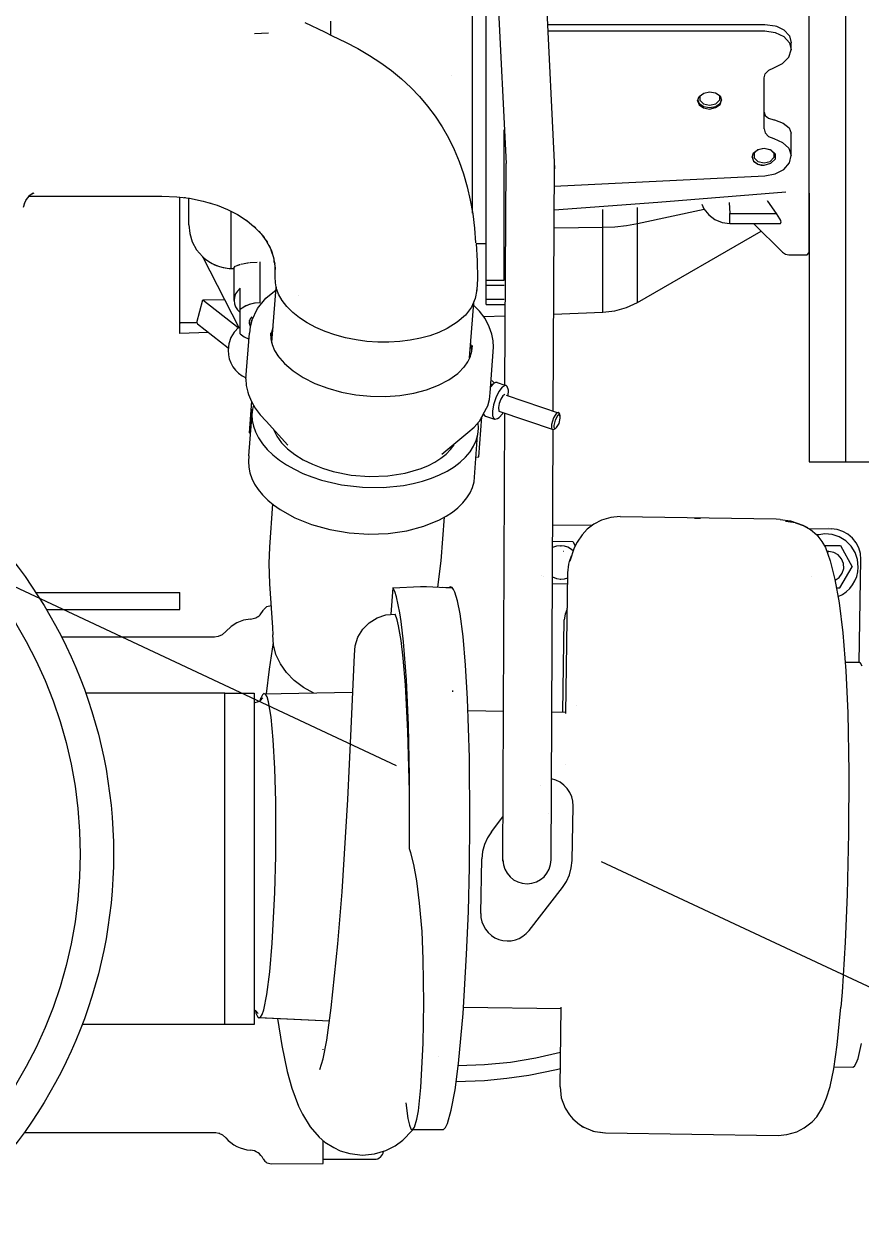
# Model space of a CAD drawing. Extents: x 33214 to 95067, y 8279 to 51908.
# Drawn here: x 43630 to 43907.3, y 21546.6 to 21942.1 of the extents above; entities that cross this region are included whole.
import ezdxf

# ---------------------------------------------------------------- set-up
doc = ezdxf.new("R2010")
doc.units = 0
doc.header["$LTSCALE"] = 300
doc.header["$MEASUREMENT"] = 0
doc.linetypes.add('DASHED', pattern=[0.75, 0.5, -0.25])
doc.linetypes.add('SNT-025', pattern=[0.74, 0.4, -0.17, 0, -0.17])
doc.layers.get('0').update_dxf_attribs({"linetype": 'CONTINUOUS'})
doc.layers.add('GENERATORSETT', color=1, linetype='CONTINUOUS')
doc.layers.add('Tanks', color=9, linetype='CONTINUOUS')

# ---------------------------------------------------------------- blocks, each defined once
blk = doc.blocks.new('below 1-deck')
at = {"linetype": 'DASHED'}
blk.add_line((10000, 0), (14000, -1875), dxfattribs=at)
blk = doc.blocks.new('GENERATOR-CENTER')
at = {"layer": 'GENERATORSETT'}
for p, q in [((-1337.61, -275.71), (-1337.61, 275.7)), ((-1337.61, -256), (-1337.61, 0.39)), ((-1325.61, -0.4), (-1325.61, -345.07)), ((-1444.61, -249.43), (-1444.61, -157.22)), ((-1449.11, -220.43), (-1449.11, -168.11)), ((-1441.48, -177.43), (-1438.05, -246.23)), ((-1425.48, -177.03), (-1421.95, -247.97)), ((-1504.67, -199.48), (-1498.2, -202.52)), ((-1496.11, -203.62), (-1496.11, -199.05)), ((-1496.11, -201.96), (-1496.11, -201.31)), ((-1424.33, -200.14), (-1352.29, -200.11)), ((-1352.29, -200.11), (-1348.88, -200.58)), ((-1348.88, -200.58), (-1348.48, -200.72)), ((-1348.48, -200.72), (-1346.04, -201.91)), ((-1521.29, -203.16), (-1516.69, -202.86)), ((-1521.29, -203.16), (-1516.69, -202.86)), ((-1498.2, -202.52), (-1495.61, -203.89)), ((-1495.58, -203.94), (-1491.25, -205.95)), ((-1424.22, -202.23), (-1352.29, -202.23)), ((-1352.29, -202.23), (-1348.9, -202.73)), ((-1348.9, -202.73), (-1346.05, -204.1)), ((-1346.05, -204.1), (-1344.2, -206.15)), ((-1346.04, -201.91), (-1344.19, -203.89)), ((-1344.19, -203.89), (-1343.61, -206.18)), ((-1491.25, -205.95), (-1487.13, -208.11)), ((-1487.13, -208.11), (-1483.21, -210.4)), ((-1344.43, -211), (-1343.63, -208.57)), ((-1344.2, -206.15), (-1343.63, -208.57)), ((-1343.63, -208.57), (-1343.61, -206.18)), ((-1483.21, -210.4), (-1479.5, -212.84)), ((-1479.5, -212.84), (-1475.99, -215.42)), ((-1349.39, -214.47), (-1346.45, -213.09)), ((-1346.45, -213.09), (-1344.43, -211)), ((-1475.99, -215.42), (-1472.7, -218.15)), ((-1455.99, -217.13), (-1455.99, -217.13)), ((-1455.99, -217.15), (-1455.99, -217.15)), ((-1352.61, -217.85), (-1352.19, -216.46)), ((-1352.19, -216.46), (-1351.06, -215.28)), ((-1351.06, -215.28), (-1349.39, -214.47)), ((-1472.7, -218.15), (-1469.6, -221.02)), ((-1469.6, -221.02), (-1466.72, -224.03)), ((-1449.11, -262.65), (-1449.11, -220.43)), ((-1352.61, -234.71), (-1352.61, -217.85)), ((-1466.72, -224.03), (-1464.04, -227.19)), ((-1374.58, -225.41), (-1374.05, -223.99)), ((-1374.58, -225.41), (-1374.05, -226.8)), ((-1374.49, -225.17), (-1374.29, -225.71)), ((-1374.05, -223.99), (-1372.59, -222.92)), ((-1373.85, -223.85), (-1373.84, -225.18)), ((-1373.84, -225.18), (-1372.61, -226.38)), ((-1372.59, -222.92), (-1370.61, -222.48)), ((-1370.61, -222.48), (-1368.62, -222.82)), ((-1368.62, -222.82), (-1367.16, -223.82)), ((-1368.61, -226.38), (-1367.36, -225.16)), ((-1367.47, -223.61), (-1367.37, -223.7)), ((-1367.37, -223.7), (-1367.36, -225.16)), ((-1367.17, -226.63), (-1366.64, -225.21)), ((-1367.16, -223.82), (-1366.64, -225.21)), ((-1366.93, -225.71), (-1366.69, -225.07)), ((-1464.04, -227.19), (-1461.56, -230.49)), ((-1374.29, -225.71), (-1374.07, -226.28)), ((-1374.07, -226.28), (-1372.9, -227.11)), ((-1374.05, -226.8), (-1372.6, -227.8)), ((-1372.9, -227.11), (-1372.61, -227.31)), ((-1372.61, -226.38), (-1370.61, -226.84)), ((-1372.61, -227.31), (-1370.61, -227.69)), ((-1372.6, -227.8), (-1370.61, -228.14)), ((-1370.61, -226.84), (-1368.61, -226.38)), ((-1370.61, -227.69), (-1368.61, -227.31)), ((-1370.61, -228.14), (-1368.62, -227.69)), ((-1368.62, -227.69), (-1367.17, -226.63)), ((-1368.61, -227.31), (-1368.32, -227.11)), ((-1368.32, -227.11), (-1367.14, -226.28)), ((-1367.14, -226.28), (-1366.93, -225.71)), ((-1352.61, -229.16), (-1352.21, -230.27)), ((-1461.56, -230.49), (-1459.24, -234.02)), ((-1352.21, -230.27), (-1351.08, -231.17)), ((-1351.08, -231.17), (-1349.39, -231.73)), ((-1349.39, -231.73), (-1349.16, -231.77)), ((-1349.16, -231.77), (-1346.24, -232.78)), ((-1346.24, -232.78), (-1344.3, -234.33)), ((-1459.24, -234.02), (-1457.14, -237.7)), ((-1438.61, -249.43), (-1438.61, -235.08)), ((-1352.61, -234.71), (-1352.19, -236.07)), ((-1352.19, -236.07), (-1351.07, -237.21)), ((-1351.07, -237.21), (-1349.39, -237.93)), ((-1344.3, -234.33), (-1343.61, -236.19)), ((-1343.61, -241.83), (-1343.61, -236.19)), ((-1457.14, -237.7), (-1455.26, -241.53)), ((-1354.61, -241.59), (-1352.61, -241.13)), ((-1354.59, -241.57), (-1352.61, -241.13)), ((-1354.59, -241.57), (-1353.22, -241.18)), ((-1353.22, -241.18), (-1352.61, -241.13)), ((-1352.61, -241.13), (-1350.34, -241.64)), ((-1352.61, -241.13), (-1350.34, -241.64)), ((-1352.61, -241.13), (-1350.61, -241.59)), ((-1349.39, -237.93), (-1346.45, -239.19)), ((-1346.45, -239.19), (-1344.42, -241.15)), ((-1344.42, -241.15), (-1343.63, -243.54)), ((-1455.26, -241.53), (-1453.58, -245.51)), ((-1356.58, -244.06), (-1356.05, -242.64)), ((-1356.58, -244.04), (-1356.29, -244.8)), ((-1356.58, -244.06), (-1356.05, -245.45)), ((-1356.29, -244.8), (-1356.07, -245.37)), ((-1356.05, -242.64), (-1354.59, -241.57)), ((-1355.85, -242.81), (-1354.61, -241.59)), ((-1355.85, -242.81), (-1355.84, -244.27)), ((-1355.84, -244.27), (-1354.61, -245.48)), ((-1354.62, -241.59), (-1354.61, -241.59)), ((-1354.61, -241.59), (-1354.59, -241.57)), ((-1350.61, -241.59), (-1349.37, -242.79)), ((-1350.61, -245.48), (-1349.36, -244.25)), ((-1350.34, -241.64), (-1348.96, -243.03)), ((-1350.32, -246.12), (-1348.95, -244.74)), ((-1349.37, -242.79), (-1349.36, -244.25)), ((-1348.96, -243.03), (-1348.93, -244.71)), ((-1348.95, -244.74), (-1348.93, -244.71)), ((-1344.21, -245.99), (-1343.63, -243.54)), ((-1343.63, -243.54), (-1343.61, -241.83)), ((-1453.58, -245.51), (-1452.13, -249.64)), ((-1438.39, -319.64), (-1438.04, -246.23)), ((-1422.43, -328.3), (-1422.04, -246.23)), ((-1356.07, -245.37), (-1354.9, -246.2)), ((-1356.05, -245.45), (-1354.6, -246.45)), ((-1354.9, -246.2), (-1354.61, -246.4)), ((-1354.61, -245.48), (-1352.61, -245.94)), ((-1354.61, -246.4), (-1352.61, -246.78)), ((-1354.6, -246.45), (-1353.59, -246.72)), ((-1353.59, -246.72), (-1352.61, -246.78)), ((-1352.61, -245.94), (-1350.61, -245.48)), ((-1352.61, -246.78), (-1350.32, -246.12)), ((-1348.92, -249.67), (-1346.06, -248.13)), ((-1346.06, -248.13), (-1344.21, -245.99)), ((-1452.13, -249.64), (-1450.89, -253.92)), ((-1444.61, -284.84), (-1444.61, -249.43)), ((-1438.61, -284.84), (-1438.61, -249.43)), ((-1422.08, -253.75), (-1352.29, -250.31)), ((-1352.29, -250.31), (-1348.92, -249.67)), ((-1595.02, -256.26), (-1596.05, -257.05)), ((-1596.01, -257.02), (-1552.03, -257.02)), ((-1595.8, -256.82), (-1595.7, -256.72)), ((-1595.39, -256.5), (-1595.34, -256.45)), ((-1595.02, -256.26), (-1594.35, -255.93)), ((-1594.59, -256.06), (-1595, -256.24)), ((-1552.03, -257.02), (-1547.09, -257.22)), ((-1450.89, -253.92), (-1449.87, -258.35)), ((-1387.78, -259.02), (-1345.39, -255.63)), ((-1337.61, -256), (-1337.61, -345.07)), ((-1597.55, -259.38), (-1597.92, -260.75)), ((-1597.58, -259.46), (-1597.55, -259.34)), ((-1596.91, -258.11), (-1597.55, -259.38)), ((-1597.01, -258.26), (-1596.93, -258.12)), ((-1596.05, -257.05), (-1596.91, -258.11)), ((-1596.25, -257.25), (-1596.08, -257.06)), ((-1547.09, -257.22), (-1542.83, -257.73)), ((-1546.11, -298.59), (-1546.11, -257.31)), ((-1544.67, -257.46), (-1544.24, -257.51)), ((-1544.67, -257.46), (-1544.24, -257.51)), ((-1543.11, -258.78), (-1543.11, -257.68)), ((-1543.11, -261.46), (-1543.11, -258.78)), ((-1542.83, -257.73), (-1538.31, -258.64)), ((-1538.31, -258.64), (-1533.74, -260.01)), ((-1536.23, -259.19), (-1535.68, -259.34)), ((-1533.74, -260.01), (-1530.3, -261.4)), ((-1449.87, -258.35), (-1449.07, -262.93)), ((-1422.11, -261.58), (-1387.78, -259.02)), ((-1394.55, -266.09), (-1394.55, -260.82)), ((-1373.19, -259.65), (-1372.51, -261.2)), ((-1364.11, -259.16), (-1363.94, -262.76)), ((-1351.53, -258.47), (-1351.42, -258.63)), ((-1351.42, -258.63), (-1348.57, -262.76)), ((-1543.11, -261.9), (-1543.11, -261.46)), ((-1543.11, -264.19), (-1543.11, -261.9)), ((-1543.11, -264.67), (-1543.11, -264.19)), ((-1543.11, -265.76), (-1543.11, -264.67)), ((-1530.3, -261.4), (-1527.01, -263.09)), ((-1529.11, -281), (-1529.11, -261.97)), ((-1527.01, -263.09), (-1523.75, -265.23)), ((-1524.19, -264.9), (-1523.89, -265.11)), ((-1449.07, -262.93), (-1448.48, -267.66)), ((-1405.94, -267.32), (-1405.94, -261.44)), ((-1394.55, -266.09), (-1372.44, -261.29)), ((-1372.51, -261.2), (-1370.91, -263.21)), ((-1370.91, -263.21), (-1368.86, -264.74)), ((-1368.86, -264.74), (-1366.49, -265.71)), ((-1363.94, -262.76), (-1348.57, -262.76)), ((-1363.94, -264.69), (-1363.94, -262.76)), ((-1363.94, -265.06), (-1363.94, -264.69)), ((-1348.57, -262.76), (-1347.45, -264.52)), ((-1347.45, -264.52), (-1347.2, -265.04)), ((-1543.11, -266.1), (-1543.11, -265.76)), ((-1543.11, -266.42), (-1543.11, -266.1)), ((-1543.11, -266.47), (-1543.11, -266.38)), ((-1543.11, -266.54), (-1543.11, -266.42)), ((-1543.11, -266.5), (-1542.81, -269.43)), ((-1529.11, -277.8), (-1529.11, -266.83)), ((-1523.75, -265.23), (-1521.52, -267.07)), ((-1521.59, -266.99), (-1520.93, -267.57)), ((-1521.52, -267.07), (-1519.14, -269.53)), ((-1519.95, -268.61), (-1519.45, -269.13)), ((-1448.48, -267.66), (-1448.1, -272.54)), ((-1422.14, -267.53), (-1405.94, -267.32)), ((-1405.94, -267.32), (-1401.99, -267.15)), ((-1405.94, -273.31), (-1405.94, -267.32)), ((-1401.99, -267.15), (-1398.15, -266.73)), ((-1398.15, -266.73), (-1394.55, -266.09)), ((-1394.55, -271.61), (-1394.55, -266.09)), ((-1394.55, -292.22), (-1353.55, -268.57)), ((-1366.49, -265.71), (-1363.94, -266.05)), ((-1363.94, -265.81), (-1363.94, -265.06)), ((-1363.94, -266.05), (-1363.94, -265.81)), ((-1363.94, -266.05), (-1347.18, -266.04)), ((-1356.07, -266.04), (-1346.49, -275.62)), ((-1347.2, -265.04), (-1347.02, -265.79)), ((-1347.18, -266.04), (-1347.02, -265.79)), ((-1542.81, -269.43), (-1541.93, -272.21)), ((-1541.93, -272.21), (-1540.5, -274.78)), ((-1519.14, -269.53), (-1517.47, -271.8)), ((-1518.6, -270.2), (-1518.17, -270.72)), ((-1517.49, -271.75), (-1517.09, -272.35)), ((-1517.47, -271.8), (-1515.98, -274.58)), ((-1447.98, -272.74), (-1444.61, -272.74)), ((-1447.98, -272.74), (-1447.56, -278.43)), ((-1394.55, -273.19), (-1394.55, -271.61)), ((-1546.11, -276.79), (-1546.11, -276.7)), ((-1540.5, -274.78), (-1538.55, -277.07)), ((-1516.6, -273.27), (-1516.2, -274)), ((-1515.98, -274.58), (-1515.49, -275.69)), ((-1515.89, -274.77), (-1515.03, -277.36)), ((-1515.47, -275.88), (-1515.39, -276.08)), ((-1405.94, -274.06), (-1405.94, -273.31)), ((-1405.94, -278.79), (-1405.94, -274.06)), ((-1394.55, -276.67), (-1394.55, -273.19)), ((-1394.55, -279.46), (-1394.55, -276.67)), ((-1346.49, -275.62), (-1345.51, -276.27)), ((-1345.51, -276.27), (-1344.37, -276.5)), ((-1344.37, -276.5), (-1338.36, -276.5)), ((-1338.36, -276.5), (-1337.61, -275.71)), ((-1538.55, -277.07), (-1526.41, -300.8)), ((-1538.55, -277.07), (-1526.41, -300.8)), ((-1529.11, -280.83), (-1529.11, -279.77)), ((-1528.11, -280.7), (-1528.1, -280.67)), ((-1528.11, -291.58), (-1528.11, -280.7)), ((-1528.1, -280.66), (-1527.69, -280.26)), ((-1528.1, -280.66), (-1528.09, -280.64)), ((-1528.09, -280.64), (-1527.63, -280.23)), ((-1527.41, -280.11), (-1525.95, -279.58)), ((-1527.39, -280.1), (-1526.09, -279.62)), ((-1525.69, -279.51), (-1525.48, -279.45)), ((-1525.35, -279.42), (-1523, -279.01)), ((-1525.31, -279.41), (-1523.66, -279.1)), ((-1522.74, -278.98), (-1520.51, -278.84)), ((-1519.5, -278.83), (-1519.46, -278.83)), ((-1519.46, -278.83), (-1519.42, -278.83)), ((-1519.43, -279.91), (-1519.46, -279.91)), ((-1519.43, -279.91), (-1519.46, -279.91)), ((-1519.42, -292.37), (-1519.42, -278.83)), ((-1519.42, -292.37), (-1519.42, -278.83)), ((-1515.03, -277.36), (-1514.56, -280.22)), ((-1515.02, -277.38), (-1514.91, -277.79)), ((-1514.81, -278.91), (-1514.81, -277.98)), ((-1514.71, -278.91), (-1514.6, -279.54)), ((-1514.56, -280.22), (-1514.57, -283.74)), ((-1514.53, -280.5), (-1514.46, -281.32)), ((-1447.56, -278.43), (-1447.53, -284.38)), ((-1405.94, -280.14), (-1405.94, -278.79)), ((-1405.94, -283.64), (-1405.94, -280.14)), ((-1394.55, -281.19), (-1394.55, -279.46)), ((-1529.11, -281), (-1528.11, -281.03)), ((-1529.11, -281), (-1528.11, -281.03)), ((-1514.57, -283.73), (-1514.49, -285.71)), ((-1514.5, -283.15), (-1514.49, -282.18)), ((-1447.53, -284.38), (-1447.72, -288.01)), ((-1405.94, -285.38), (-1405.94, -283.64)), ((-1394.55, -284.66), (-1394.55, -281.19)), ((-1394.55, -285.1), (-1394.55, -284.66)), ((-1526.96, -288.45), (-1527.59, -289.44)), ((-1526.96, -288.45), (-1527.59, -289.44)), ((-1526.11, -287.55), (-1526.96, -288.45)), ((-1526.11, -287.55), (-1526.96, -288.45)), ((-1526.11, -294.58), (-1526.11, -287.55)), ((-1526.11, -294.58), (-1526.11, -287.55)), ((-1517.63, -290.84), (-1514.21, -288.03)), ((-1515.55, -305.5), (-1514.16, -287.34)), ((-1514.49, -285.71), (-1514.24, -287.04)), ((-1513.35, -289.52), (-1514.15, -287.38)), ((-1447.72, -288.05), (-1448.23, -290.98)), ((-1447.73, -288.23), (-1447.72, -288.01)), ((-1444.61, -286.53), (-1444.61, -284.84)), ((-1444.61, -284.84), (-1438.61, -284.84)), ((-1444.61, -291.18), (-1444.61, -286.53)), ((-1444.61, -286.53), (-1438.61, -286.53)), ((-1405.94, -287.75), (-1405.94, -285.38)), ((-1405.94, -289.65), (-1405.94, -287.75)), ((-1394.55, -288.17), (-1394.55, -285.1)), ((-1394.55, -288.61), (-1394.55, -288.17)), ((-1394.55, -290.31), (-1394.55, -288.61)), ((-1540.45, -298.86), (-1538.5, -291.37)), ((-1540.45, -298.86), (-1538.5, -291.37)), ((-1538.5, -291.37), (-1531.29, -291.27)), ((-1538.5, -291.37), (-1531.29, -291.27)), ((-1538.5, -291.37), (-1526.7, -300.6)), ((-1538.5, -291.37), (-1526.7, -300.6)), ((-1527.98, -290.49), (-1528.11, -291.58)), ((-1527.98, -290.49), (-1528.11, -291.58)), ((-1528.11, -291.58), (-1527.98, -292.66)), ((-1528.11, -291.58), (-1527.98, -292.66)), ((-1527.59, -289.44), (-1527.98, -290.49)), ((-1527.59, -289.44), (-1527.98, -290.49)), ((-1521.33, -292.52), (-1523.13, -292.95)), ((-1521.09, -292.48), (-1522.7, -292.82)), ((-1519.42, -292.37), (-1521.33, -292.52)), ((-1519.42, -292.37), (-1521.09, -292.48)), ((-1520.37, -294.22), (-1517.63, -290.84)), ((-1512.17, -291.61), (-1513.35, -289.52)), ((-1510.61, -293.63), (-1512.17, -291.61)), ((-1506.73, -290.07), (-1506.73, -290.07)), ((-1506.73, -290.07), (-1506.73, -290.07)), ((-1450.15, -310.64), (-1448.75, -292.35)), ((-1448.23, -290.98), (-1449.5, -293.8)), ((-1444.61, -292.87), (-1444.61, -291.18)), ((-1444.61, -291.18), (-1438.61, -291.18)), ((-1405.94, -291.05), (-1405.94, -289.65)), ((-1405.94, -292.81), (-1405.94, -291.05)), ((-1398.15, -293.96), (-1394.55, -292.22)), ((-1394.55, -291.16), (-1394.55, -290.31)), ((-1394.55, -291.63), (-1394.55, -291.16)), ((-1394.55, -292.22), (-1394.55, -291.63)), ((-1527.98, -292.66), (-1527.59, -293.71)), ((-1527.98, -292.66), (-1527.59, -293.71)), ((-1527.59, -293.71), (-1526.96, -294.7)), ((-1527.59, -293.71), (-1526.96, -294.7)), ((-1526.96, -294.7), (-1526.11, -295.6)), ((-1526.96, -294.7), (-1526.11, -295.6)), ((-1524.75, -293.65), (-1526.11, -294.58)), ((-1525.47, -294.09), (-1526.11, -294.58)), ((-1526.11, -302.64), (-1526.11, -294.58)), ((-1524.17, -293.36), (-1525.47, -294.09)), ((-1523.13, -292.95), (-1524.75, -293.65)), ((-1522.7, -292.82), (-1524.17, -293.36)), ((-1522.25, -298.19), (-1520.37, -294.22)), ((-1508.69, -295.55), (-1510.61, -293.63)), ((-1506.44, -297.36), (-1508.69, -295.55)), ((-1451.51, -296.43), (-1454.21, -298.81)), ((-1449.5, -293.8), (-1451.51, -296.43)), ((-1446.83, -295.1), (-1448.81, -293.15)), ((-1444.99, -297.59), (-1446.83, -295.1)), ((-1444.61, -292.87), (-1438.26, -292.87)), ((-1422.28, -296.08), (-1405.94, -295.51)), ((-1405.94, -293.47), (-1405.94, -292.81)), ((-1405.94, -294.78), (-1405.94, -293.47)), ((-1405.94, -294.95), (-1405.94, -294.78)), ((-1405.94, -295.51), (-1405.94, -294.95)), ((-1405.94, -295.51), (-1401.99, -295.05)), ((-1405.94, -295.52), (-1405.94, -295.51)), ((-1401.99, -295.05), (-1398.15, -293.96)), ((-1546.01, -298.95), (-1546.12, -299.21)), ((-1546.01, -298.95), (-1546.12, -299.21)), ((-1546.11, -300.82), (-1546.11, -298.59)), ((-1546.11, -302.38), (-1546.11, -298.59)), ((-1546.01, -298.86), (-1540.45, -298.86)), ((-1546.01, -298.86), (-1540.45, -298.86)), ((-1540.45, -298.86), (-1540.19, -299.37)), ((-1540.45, -298.86), (-1540.19, -299.37)), ((-1540.19, -299.37), (-1530.01, -307.33)), ((-1540.19, -299.37), (-1530.01, -307.33)), ((-1526.58, -300.48), (-1528.07, -302.05)), ((-1526.58, -300.48), (-1528.07, -302.05)), ((-1523.09, -298.28), (-1523.03, -299.11)), ((-1523.05, -298.33), (-1523.09, -299.09)), ((-1523.09, -299.09), (-1522.85, -299.84)), ((-1522.74, -297.63), (-1523.05, -298.33)), ((-1522.8, -300.31), (-1523.02, -302.47)), ((-1522.25, -298.19), (-1522.8, -300.31)), ((-1522.18, -297.02), (-1522.74, -297.63)), ((-1503.88, -299.04), (-1506.44, -297.36)), ((-1501.04, -300.55), (-1503.88, -299.04)), ((-1454.21, -298.81), (-1457.54, -300.9)), ((-1445.45, -296.89), (-1438.28, -296.64)), ((-1443.58, -300.27), (-1444.99, -297.59)), ((-1442.78, -302.75), (-1443.58, -300.27)), ((-1546.11, -302.22), (-1546.11, -301.07)), ((-1546.11, -302.38), (-1536.74, -302.06)), ((-1546.11, -302.48), (-1546.11, -302.36)), ((-1546.11, -302.57), (-1546.11, -302.38)), ((-1529.18, -303.91), (-1529.87, -305.96)), ((-1529.18, -303.91), (-1529.87, -305.96)), ((-1528.07, -302.05), (-1529.18, -303.91)), ((-1528.07, -302.05), (-1529.18, -303.91)), ((-1526.42, -300.8), (-1526.41, -300.8)), ((-1526.12, -300.57), (-1526.41, -300.8)), ((-1526.11, -302.64), (-1525.56, -303.06)), ((-1526.11, -302.64), (-1524.76, -303.63)), ((-1524.76, -303.63), (-1523.16, -304.4)), ((-1524.18, -317.59), (-1523.02, -302.47)), ((-1516.07, -302.27), (-1515.94, -304.24)), ((-1515.24, -300.7), (-1516.01, -303.41)), ((-1515.97, -302.69), (-1515.88, -304.33)), ((-1515.94, -304.24), (-1515.47, -306.2)), ((-1515.88, -304.33), (-1515.56, -305.97)), ((-1497.97, -301.88), (-1501.04, -300.55)), ((-1494.69, -303.02), (-1497.97, -301.88)), ((-1491.25, -303.96), (-1494.69, -303.02)), ((-1487.72, -304.67), (-1491.25, -303.96)), ((-1466.41, -304.13), (-1469.76, -304.79)), ((-1463.23, -303.26), (-1466.41, -304.13)), ((-1460.26, -302.18), (-1463.23, -303.26)), ((-1457.54, -300.9), (-1460.26, -302.18)), ((-1442.31, -304.93), (-1442.78, -302.75)), ((-1529.87, -305.96), (-1530.11, -308.11)), ((-1529.87, -305.96), (-1530.11, -308.11)), ((-1530.11, -308.11), (-1530, -309.55)), ((-1515.47, -306.2), (-1514.67, -308.14)), ((-1514.67, -308.14), (-1513.55, -310.04)), ((-1484.11, -305.15), (-1487.72, -304.67)), ((-1480.47, -305.41), (-1484.11, -305.15)), ((-1476.84, -305.43), (-1480.47, -305.41)), ((-1473.25, -305.23), (-1476.84, -305.43)), ((-1469.76, -304.79), (-1473.25, -305.23)), ((-1449.9, -310.23), (-1449.39, -308.39)), ((-1449.38, -307.98), (-1449.67, -305.89)), ((-1449.39, -308.39), (-1449.2, -306.52)), ((-1443.34, -322.22), (-1442.18, -307.11)), ((-1442.18, -307.11), (-1442.31, -304.93)), ((-1530, -309.55), (-1529.69, -310.95)), ((-1529.69, -310.95), (-1529.19, -312.3)), ((-1529.19, -312.3), (-1528.49, -313.56)), ((-1513.68, -309.83), (-1511.43, -312.46)), ((-1451.96, -313.72), (-1450.74, -311.97)), ((-1450.74, -311.97), (-1449.85, -310.13)), ((-1528.49, -313.56), (-1527.62, -314.71)), ((-1527.62, -314.71), (-1526.59, -315.72)), ((-1526.59, -315.72), (-1525.42, -316.57)), ((-1511.43, -312.46), (-1508.57, -314.92)), ((-1508.57, -314.92), (-1505.18, -317.14)), ((-1456.93, -317.88), (-1453.99, -315.76)), ((-1453.99, -315.76), (-1451.64, -313.38)), ((-1525.42, -316.57), (-1524.15, -317.25)), ((-1524.18, -317.59), (-1524.05, -319.77)), ((-1524.05, -319.77), (-1523.57, -321.95)), ((-1505.18, -317.14), (-1501.32, -319.08)), ((-1501.32, -319.08), (-1497.07, -320.69)), ((-1464.33, -321.2), (-1460.4, -319.71)), ((-1460.4, -319.71), (-1456.93, -317.88)), ((-1442.02, -318.99), (-1443.19, -320.3)), ((-1443.16, -319.89), (-1442.55, -319.22)), ((-1443.02, -318.11), (-1442.64, -318.25)), ((-1442.64, -318.25), (-1441.92, -318.85)), ((-1441.48, -318.72), (-1442.02, -318.99)), ((-1441.92, -318.85), (-1441.87, -318.95)), ((-1441.03, -318.74), (-1441.48, -318.72)), ((-1441.03, -318.74), (-1438.39, -319.64)), ((-1438.36, -319.75), (-1439.36, -320.35)), ((-1437.95, -319.8), (-1438.36, -319.75)), ((-1437.63, -320.08), (-1437.95, -319.8)), ((-1437.28, -321.3), (-1437.63, -320.08)), ((-1523.57, -321.95), (-1523.31, -322.78)), ((-1523.31, -322.78), (-1522.39, -325.06)), ((-1497.07, -320.69), (-1492.51, -321.96)), ((-1492.51, -321.96), (-1487.75, -322.84)), ((-1487.75, -322.84), (-1482.89, -323.32)), ((-1482.89, -323.32), (-1478.01, -323.4)), ((-1478.01, -323.4), (-1473.23, -323.06)), ((-1473.23, -323.06), (-1468.63, -322.32)), ((-1468.63, -322.32), (-1464.33, -321.2)), ((-1443.55, -324.38), (-1443.34, -322.22)), ((-1441.45, -323.82), (-1442.2, -326.12)), ((-1440.45, -321.79), (-1441.45, -323.82)), ((-1439.36, -320.35), (-1440.45, -321.79)), ((-1439.73, -324.26), (-1440.29, -325.68)), ((-1439.05, -323.18), (-1439.73, -324.26)), ((-1438.4, -322.74), (-1439.05, -323.18)), ((-1438, -322.98), (-1420.49, -328.96)), ((-1437.38, -323.2), (-1437.28, -321.3)), ((-1523.19, -343.06), (-1522, -327.62)), ((-1523.04, -335.5), (-1522.24, -324.97)), ((-1522.39, -325.06), (-1521.1, -327.3)), ((-1522, -327.62), (-1522.18, -329.5)), ((-1521.7, -326.27), (-1522, -327.62)), ((-1521.1, -327.3), (-1519.46, -329.47)), ((-1445.79, -329.71), (-1444.47, -327.3)), ((-1444.47, -327.3), (-1444.11, -326.5)), ((-1444.11, -326.5), (-1443.55, -324.38)), ((-1442.2, -326.12), (-1442.57, -328.28)), ((-1440.29, -325.68), (-1440.55, -327.09)), ((-1440.55, -327.09), (-1440.41, -328.22)), ((-1440.4, -328.22), (-1422.46, -334.39)), ((-1522.18, -329.5), (-1522.08, -331.39)), ((-1522.08, -331.39), (-1521.71, -333.28)), ((-1519.46, -329.47), (-1517.47, -331.55)), ((-1517.47, -331.55), (-1510.31, -339.59)), ((-1448.57, -333.53), (-1446.84, -331.55)), ((-1447.14, -334.02), (-1447.23, -331.99)), ((-1447.03, -343.39), (-1446.02, -330.15)), ((-1446.84, -331.55), (-1446.23, -330.56)), ((-1446.23, -330.56), (-1445.7, -329.76)), ((-1445.52, -329.22), (-1445.37, -329.21)), ((-1445.48, -329.1), (-1445.24, -329.61)), ((-1445.24, -329.61), (-1444.89, -329.88)), ((-1444.89, -329.88), (-1441.86, -330.92)), ((-1442.57, -328.28), (-1442.54, -329.7)), ((-1442.54, -329.7), (-1442.22, -330.63)), ((-1442.22, -330.63), (-1441.64, -330.97)), ((-1441.64, -330.97), (-1440.87, -330.67)), ((-1440.87, -330.67), (-1440.27, -330.39)), ((-1440.27, -330.39), (-1439.2, -329.2)), ((-1439.2, -329.2), (-1438.94, -328.72)), ((-1439.13, -477.46), (-1438.43, -328.89)), ((-1422.33, -330.51), (-1422.99, -332.69)), ((-1421.82, -329.58), (-1422.33, -330.51)), ((-1421.81, -331.25), (-1422.23, -332.98)), ((-1421.3, -328.96), (-1421.82, -329.58)), ((-1421.01, -329.84), (-1421.81, -331.25)), ((-1420.83, -328.75), (-1421.3, -328.96)), ((-1420.61, -329.53), (-1421.01, -329.84)), ((-1420.49, -328.96), (-1420.83, -328.75)), ((-1420.29, -329.56), (-1420.61, -329.53)), ((-1420.5, -332.32), (-1420.08, -330.59)), ((-1420.49, -328.96), (-1420.2, -329.67)), ((-1420.11, -329.94), (-1420.29, -329.56)), ((-1420.08, -330.59), (-1420.11, -329.94)), ((-1523.04, -335.5), (-1522.62, -335.64)), ((-1521.71, -333.28), (-1521.05, -335.16)), ((-1521.05, -335.16), (-1520.04, -337.15)), ((-1515.08, -334.39), (-1513.95, -336.6)), ((-1459.31, -342.52), (-1450.64, -335.38)), ((-1450.64, -335.38), (-1448.57, -333.53)), ((-1447.92, -338), (-1447.37, -336.03)), ((-1447.37, -336.03), (-1447.14, -334.02)), ((-1423.12, -476.93), (-1422.46, -334.39)), ((-1422.99, -332.69), (-1423.04, -333.62)), ((-1423.04, -333.62), (-1422.89, -334.24)), ((-1422.46, -334.45), (-1422.28, -334.38)), ((-1422.28, -334.38), (-1421.63, -334)), ((-1422.23, -332.98), (-1422.2, -333.63)), ((-1422.2, -333.63), (-1422.02, -334.01)), ((-1422.02, -334.01), (-1421.7, -334.04)), ((-1421.7, -334.04), (-1421.3, -333.74)), ((-1421.3, -333.74), (-1420.5, -332.32)), ((-1520.04, -337.15), (-1518.74, -339.1)), ((-1518.74, -339.1), (-1517.13, -340.98)), ((-1513.95, -336.6), (-1512.37, -338.73)), ((-1512.37, -338.73), (-1510.37, -340.75)), ((-1456.45, -340.98), (-1455.26, -339.4)), ((-1449.97, -341.77), (-1448.79, -339.92)), ((-1448.79, -339.92), (-1447.92, -338)), ((-1448.63, -351.67), (-1447.44, -336.24)), ((-1523.19, -343.06), (-1523.37, -344.93)), ((-1517.13, -340.98), (-1515.25, -342.77)), ((-1515.25, -342.77), (-1513.11, -344.48)), ((-1510.37, -340.75), (-1507.97, -342.64)), ((-1507.97, -342.64), (-1505.22, -344.36)), ((-1461.58, -345.15), (-1459.62, -343.87)), ((-1459.62, -343.87), (-1457.91, -342.48)), ((-1457.91, -342.48), (-1456.45, -340.98)), ((-1453.2, -345.18), (-1451.44, -343.53)), ((-1451.44, -343.53), (-1449.97, -341.77)), ((-1448, -343.48), (-1447.03, -343.39)), ((-1523.37, -344.93), (-1523.27, -346.82)), ((-1523.27, -346.82), (-1522.89, -348.72)), ((-1513.11, -344.48), (-1510.72, -346.07)), ((-1510.72, -346.07), (-1508.11, -347.54)), ((-1508.11, -347.54), (-1505.29, -348.88)), ((-1505.22, -344.36), (-1502.16, -345.89)), ((-1502.16, -345.89), (-1498.83, -347.2)), ((-1498.83, -347.2), (-1495.28, -348.27)), ((-1471.4, -348.85), (-1466.13, -347.3)), ((-1466.13, -347.3), (-1463.75, -346.29)), ((-1463.75, -346.29), (-1461.58, -345.15)), ((-1457.51, -348.14), (-1455.23, -346.73)), ((-1455.23, -346.73), (-1453.2, -345.18)), ((-1337.61, -345.07), (-1325.61, -345.07)), ((-1325.61, -345.07), (-1219.16, -345.07)), ((-1522.89, -348.72), (-1522.23, -350.6)), ((-1522.23, -350.6), (-1521.3, -352.46)), ((-1505.29, -348.88), (-1502.3, -350.06)), ((-1502.3, -350.06), (-1499.16, -351.09)), ((-1499.16, -351.09), (-1492.53, -352.64)), ((-1495.28, -348.27), (-1489.35, -349.45)), ((-1489.35, -349.45), (-1483.23, -349.95)), ((-1483.23, -349.95), (-1477.17, -349.74)), ((-1477.17, -349.74), (-1471.4, -348.85)), ((-1468.75, -352.27), (-1465.67, -351.48)), ((-1465.67, -351.48), (-1462.76, -350.53)), ((-1462.76, -350.53), (-1460.03, -349.41)), ((-1460.03, -349.41), (-1457.51, -348.14)), ((-1449.14, -353.52), (-1448.6, -351.68)), ((-1521.3, -352.46), (-1520.11, -354.28)), ((-1520.11, -354.28), (-1518.66, -356.04)), ((-1492.53, -352.64), (-1485.63, -353.47)), ((-1485.63, -353.47), (-1478.69, -353.55)), ((-1478.69, -353.55), (-1471.97, -352.88)), ((-1471.97, -352.88), (-1468.75, -352.27)), ((-1451.03, -357.04), (-1449.95, -355.31)), ((-1449.95, -355.31), (-1449.14, -353.52)), ((-1518.66, -356.04), (-1516.96, -357.74)), ((-1516.96, -357.74), (-1515.03, -359.36)), ((-1515.34, -358.98), (-1516.39, -373.35)), ((-1515.03, -359.36), (-1512.88, -360.89)), ((-1453.97, -360.26), (-1452.38, -358.69)), ((-1452.38, -358.69), (-1451.03, -357.04)), ((-1512.88, -360.89), (-1507.98, -363.62)), ((-1507.98, -363.62), (-1502.43, -365.86)), ((-1460.13, -364.33), (-1457.86, -363.09)), ((-1458.51, -363.31), (-1459.66, -377.85)), ((-1457.86, -363.09), (-1455.8, -361.73)), ((-1455.8, -361.73), (-1453.97, -360.26)), ((-1403.34, -363.5), (-1406.4, -364.4)), ((-1400.29, -363.2), (-1403.34, -363.5)), ((-1400.29, -363.2), (-1348.55, -363.99)), ((-1375.61, -363.68), (-1373.61, -363.68)), ((-1502.43, -365.86), (-1496.38, -367.54)), ((-1496.38, -367.54), (-1490.01, -368.61)), ((-1470.94, -367.92), (-1465.23, -366.41)), ((-1465.23, -366.41), (-1460.13, -364.33)), ((-1422.6, -365.89), (-1409.58, -366.09)), ((-1411.13, -367.35), (-1412.85, -369.24)), ((-1409.01, -365.73), (-1411.13, -367.35)), ((-1406.4, -364.4), (-1409.01, -365.73)), ((-1348.55, -363.99), (-1347.28, -364.1)), ((-1347.29, -364.13), (-1343.89, -364.59)), ((-1342.19, -365.23), (-1345.51, -364.81)), ((-1343.89, -364.59), (-1339.72, -366.06)), ((-1342.19, -365.23), (-1339.27, -366.31)), ((-1339.72, -366.06), (-1338.2, -366.8)), ((-1339.27, -366.31), (-1337.2, -367.52)), ((-1337.66, -367.19), (-1330.35, -367.3)), ((-1337.2, -367.52), (-1335.11, -369.29)), ((-1331.11, -366.68), (-1331.1, -366.68)), ((-1328.4, -367.52), (-1330.35, -367.3)), ((-1326.54, -368.12), (-1328.4, -367.52)), ((-1490.01, -368.61), (-1483.52, -369.03)), ((-1483.52, -369.03), (-1477.1, -368.8)), ((-1477.1, -368.8), (-1470.94, -367.92)), ((-1422.63, -371.39), (-1415.95, -371.49)), ((-1415.95, -371.49), (-1415.2, -372.85)), ((-1414.53, -371.64), (-1415.52, -373.6)), ((-1412.85, -369.24), (-1414.53, -371.64)), ((-1335.11, -369.29), (-1333.41, -371.48)), ((-1333.99, -369.11), (-1334.98, -369.31)), ((-1332.51, -368.97), (-1334.96, -369.34)), ((-1333.41, -371.48), (-1332.27, -373.42)), ((-1330.04, -369.18), (-1332.51, -368.97)), ((-1327.68, -369.95), (-1330.04, -369.18)), ((-1325.56, -371.25), (-1327.68, -369.95)), ((-1324.84, -369.07), (-1326.54, -368.12)), ((-1323.79, -372.99), (-1325.56, -371.25)), ((-1323.35, -370.33), (-1324.84, -369.07)), ((-1322.13, -371.87), (-1323.35, -370.33)), ((-1516.39, -373.35), (-1516.57, -378.73)), ((-1421.36, -373.03), (-1422.64, -373.51)), ((-1420, -372.88), (-1421.36, -373.03)), ((-1420, -372.88), (-1419.75, -372.88)), ((-1418.67, -373), (-1419.75, -372.88)), ((-1419.06, -374.78), (-1419.07, -374.78)), ((-1417.62, -373.34), (-1418.67, -373)), ((-1416.67, -373.87), (-1417.62, -373.34)), ((-1415.52, -373.6), (-1416.94, -377.93)), ((-1415.83, -374.59), (-1416.67, -373.87)), ((-1332.64, -372.76), (-1327.29, -372.84)), ((-1332.27, -373.42), (-1330.7, -377.92)), ((-1331.34, -374.78), (-1331.67, -374.78)), ((-1331.09, -374.78), (-1331.66, -374.8)), ((-1331.34, -374.78), (-1331.09, -374.78)), ((-1329.45, -375.08), (-1331.09, -374.78)), ((-1328, -375.91), (-1329.45, -375.08)), ((-1327.29, -372.84), (-1323.37, -379.9)), ((-1322.46, -375.1), (-1323.79, -372.99)), ((-1321.66, -377.46), (-1322.46, -375.1)), ((-1321.24, -373.61), (-1322.13, -371.87)), ((-1320.7, -375.49), (-1321.24, -373.61)), ((-1320.53, -377.45), (-1320.7, -375.49)), ((-1516.57, -378.73), (-1516.34, -385.55)), ((-1459.66, -377.85), (-1460.79, -386.57)), ((-1417.55, -381.84), (-1417.25, -378.97)), ((-1417.25, -378.97), (-1416.99, -378.08)), ((-1416.99, -378.08), (-1416.37, -376.21)), ((-1330.7, -377.92), (-1329.15, -384.02)), ((-1326.91, -377.18), (-1328, -375.91)), ((-1326.29, -378.73), (-1326.91, -377.18)), ((-1326.22, -380.41), (-1326.29, -378.73)), ((-1321.41, -379.93), (-1321.66, -377.46)), ((-1321.05, -411.6), (-1320.53, -377.45)), ((-1426.38, -382.68), (-1426.39, -382.68)), ((-1425.7, -383.15), (-1425.7, -383.15)), ((-1422.68, -383.18), (-1421.35, -383.76)), ((-1418.71, -383.87), (-1417.56, -383.5)), ((-1418.26, -428.46), (-1417.55, -381.84)), ((-1336.81, -383.02), (-1336.81, -383.02)), ((-1329.06, -384.31), (-1327.69, -383.36)), ((-1327.69, -383.36), (-1326.7, -382.01)), ((-1327.5, -386.84), (-1323.37, -379.9)), ((-1326.7, -382.01), (-1326.22, -380.41)), ((-1322.48, -384.47), (-1321.9, -383.02)), ((-1321.9, -383.02), (-1321.54, -381.49)), ((-1321.54, -381.49), (-1321.41, -379.93)), ((-1516.34, -385.55), (-1515.42, -400)), ((-1475.5, -386.85), (-1476.2, -395.6)), ((-1475.5, -386.85), (-1466.32, -386.42)), ((-1474.88, -388.02), (-1475.5, -386.85)), ((-1466.32, -386.42), (-1464.39, -386.41)), ((-1464.39, -386.42), (-1455.92, -386.78)), ((-1458.97, -386.65), (-1456.89, -386.69)), ((-1456.42, -386.53), (-1456.9, -386.67)), ((-1455.93, -386.75), (-1456.42, -386.53)), ((-1455.46, -387.32), (-1455.93, -386.75)), ((-1454.99, -388.25), (-1455.46, -387.32)), ((-1422.69, -385.39), (-1417.6, -385.47)), ((-1421.35, -383.76), (-1419.91, -383.98)), ((-1420.17, -383.98), (-1419.91, -383.98)), ((-1419.91, -383.98), (-1418.71, -383.87)), ((-1329.15, -384.02), (-1327.74, -391.76)), ((-1328.58, -386.82), (-1327.5, -386.84)), ((-1328.58, -386.82), (-1328.1, -386.83)), ((-1328.1, -386.83), (-1328.1, -386.83)), ((-1325.36, -388.13), (-1324.23, -387.06)), ((-1324.23, -387.06), (-1323.26, -385.83)), ((-1323.26, -385.83), (-1322.48, -384.47)), ((-1593.79, -388.34), (-1546.11, -388.34)), ((-1546.11, -390.21), (-1546.11, -388.34)), ((-1546.11, -393.12), (-1546.11, -390.21)), ((-1474.29, -389.8), (-1474.88, -388.02)), ((-1473.18, -395.11), (-1474.29, -389.8)), ((-1454.09, -391.15), (-1454.99, -388.25)), ((-1453.25, -395.41), (-1454.09, -391.15)), ((-1328.03, -389.74), (-1326.64, -389.03)), ((-1326.64, -389.03), (-1325.36, -388.13)), ((-1590.27, -393.99), (-1546.11, -393.99)), ((-1546.11, -393.99), (-1546.11, -393.12)), ((-1519.5, -395.79), (-1518.47, -394.33)), ((-1518.47, -394.33), (-1518.33, -394.08)), ((-1518.33, -394.08), (-1517.24, -393)), ((-1517.24, -393), (-1515.86, -392.64)), ((-1472.76, -397.95), (-1473.18, -395.11)), ((-1452.27, -402.91), (-1453.25, -395.41)), ((-1417.83, -393.81), (-1418.49, -395.54)), ((-1327.74, -391.76), (-1326.5, -401.78)), ((-1527.14, -398.42), (-1529.12, -399.65)), ((-1524.95, -397.59), (-1527.14, -398.42)), ((-1522.64, -397.2), (-1524.95, -397.59)), ((-1522.64, -397.2), (-1520.95, -396.78)), ((-1485.48, -400.56), (-1483.33, -398.4)), ((-1483.33, -398.4), (-1480.73, -396.79)), ((-1480.73, -396.79), (-1477.82, -395.8)), ((-1477.82, -395.8), (-1474.76, -395.5)), ((-1474.09, -397.45), (-1474.76, -395.5)), ((-1473.61, -399.41), (-1474.09, -397.45)), ((-1472.78, -404.25), (-1473.61, -399.41)), ((-1471.98, -404.72), (-1472.76, -397.95)), ((-1419.2, -427.98), (-1418.74, -397.38)), ((-1418.49, -395.54), (-1418.74, -397.38)), ((-1585.3, -403.02), (-1534.55, -403.02)), ((-1534.65, -403.03), (-1533.25, -402.85)), ((-1533.25, -402.85), (-1531.95, -402.27)), ((-1531.95, -402.27), (-1530.83, -401.25)), ((-1529.12, -399.65), (-1530.83, -401.25)), ((-1515.42, -400), (-1515.3, -402.43)), ((-1515.1, -405.68), (-1515.31, -402.43)), ((-1488.01, -406.01), (-1487.07, -403.14)), ((-1487.07, -403.14), (-1485.48, -400.56)), ((-1451.44, -412.4), (-1452.27, -402.91)), ((-1326.5, -401.78), (-1325.51, -414.36)), ((-1516.42, -413.77), (-1515.1, -404.98)), ((-1514.25, -408.9), (-1515.1, -405.68)), ((-1488.24, -409), (-1488.01, -406.01)), ((-1472.07, -410.08), (-1472.78, -404.25)), ((-1471.02, -417.3), (-1471.98, -404.72)), ((-1512.78, -412), (-1514.25, -408.9)), ((-1489.37, -433.6), (-1488.23, -409)), ((-1471.32, -418.97), (-1472.07, -410.08)), ((-1517.35, -421.96), (-1516.42, -413.77)), ((-1510.74, -414.9), (-1512.78, -412)), ((-1508.17, -417.53), (-1510.74, -414.9)), ((-1450.78, -423.63), (-1451.44, -412.4)), ((-1325.7, -411.44), (-1321.17, -411.51)), ((-1325.51, -414.36), (-1325.37, -416.69)), ((-1320.61, -411.81), (-1321.17, -411.49)), ((-1320.06, -412.78), (-1320.61, -411.81)), ((-1505.14, -419.82), (-1508.17, -417.53)), ((-1470.52, -434.44), (-1471.32, -418.97)), ((-1470.34, -432.35), (-1471.02, -417.3)), ((-1325.37, -416.69), (-1324.84, -428.2)), ((-1531.21, -421.77), (-1577.3, -421.77)), ((-1531.21, -531.49), (-1531.21, -421.77)), ((-1531.21, -421.77), (-1521.41, -421.77)), ((-1521.41, -421.77), (-1521.41, -531.49)), ((-1518.74, -422.28), (-1519.27, -423.44)), ((-1518.21, -421.81), (-1518.74, -422.28)), ((-1518.5, -421.98), (-1488.87, -421.4)), ((-1517.69, -422.04), (-1518.21, -421.81)), ((-1517.19, -422.95), (-1517.69, -422.04)), ((-1516.7, -424.55), (-1517.19, -422.95)), ((-1501.73, -421.7), (-1505.14, -419.82)), ((-1455.61, -421.27), (-1455.61, -420.84)), ((-1521.5, -424.92), (-1519.65, -424.38)), ((-1519.65, -424.38), (-1519.5, -424.23)), ((-1519.5, -424.23), (-1518.54, -423.29)), ((-1519.5, -424.23), (-1519.27, -423.44)), ((-1515.83, -429.69), (-1516.7, -424.55)), ((-1450.15, -443.06), (-1450.78, -423.63)), ((-1414.61, -425.68), (-1414.61, -425.69)), ((-1515.12, -437.19), (-1515.83, -429.69)), ((-1450.62, -427.5), (-1438.89, -427.68)), ((-1422.89, -427.92), (-1418.25, -427.99)), ((-1324.84, -428.2), (-1324.5, -447.92)), ((-1490.48, -456.95), (-1489.37, -433.6)), ((-1470.04, -454.22), (-1470.52, -434.44)), ((-1469.97, -449.22), (-1470.34, -432.35)), ((-1514.6, -446.67), (-1515.12, -437.19)), ((-1514.31, -457.64), (-1514.6, -446.67)), ((-1449.99, -464.52), (-1450.15, -443.06)), ((-1418.4, -445.45), (-1418.4, -445.46)), ((-1469.98, -473.33), (-1469.97, -449.22)), ((-1421.5, -450.56), (-1423, -450.12)), ((-1420.11, -451.26), (-1421.5, -450.56)), ((-1324.5, -447.92), (-1324.58, -468.16)), ((-1469.98, -473.33), (-1470.04, -454.22)), ((-1426.6, -452.29), (-1426.6, -452.3)), ((-1423.1, -454.5), (-1423.1, -454.5)), ((-1423.02, -454.5), (-1423.02, -454.5)), ((-1418.85, -452.18), (-1420.11, -451.26)), ((-1417.78, -453.31), (-1418.85, -452.18)), ((-1416.91, -454.62), (-1417.78, -453.31)), ((-1416.28, -456.05), (-1416.91, -454.62)), ((-1514.31, -475.63), (-1514.31, -457.64)), ((-1492.29, -487.53), (-1490.48, -456.95)), ((-1415.91, -457.57), (-1416.28, -456.05)), ((-1415.81, -459.13), (-1415.91, -457.57)), ((-1424.12, -461.68), (-1424.11, -461.68)), ((-1416.18, -477.2), (-1415.81, -459.13)), ((-1450.15, -479.32), (-1449.99, -464.52)), ((-1442.91, -467.68), (-1439.06, -462.71)), ((-1444.23, -469.69), (-1445.21, -471.88)), ((-1442.91, -467.68), (-1444.23, -469.69)), ((-1324.58, -468.16), (-1325.03, -488.5)), ((-1469.57, -474.6), (-1469.98, -473.33)), ((-1445.82, -474.2), (-1446.06, -476.59)), ((-1445.21, -471.88), (-1445.82, -474.2)), ((-1514.61, -487.75), (-1514.31, -475.63)), ((-1468.6, -478.48), (-1469.57, -474.6)), ((-1467.62, -483.87), (-1468.6, -478.48)), ((-1446.44, -494.71), (-1446.06, -476.59)), ((-1416.42, -479.59), (-1416.18, -477.2)), ((-1450.51, -494.04), (-1450.15, -479.32)), ((-1418.02, -484.1), (-1417.04, -481.91)), ((-1417.04, -481.91), (-1416.42, -479.59)), ((-1466.66, -491.33), (-1467.62, -483.87)), ((-1430.39, -500.38), (-1419.33, -486.11)), ((-1419.33, -486.11), (-1418.02, -484.1)), ((-1515.48, -504.58), (-1514.61, -487.75)), ((-1493.7, -504.75), (-1492.29, -487.53)), ((-1325.03, -488.5), (-1325.68, -504.29)), ((-1465.87, -500.71), (-1466.66, -491.33)), ((-1451.08, -508.29), (-1450.51, -494.04)), ((-1446.44, -494.71), (-1446.35, -496.11)), ((-1446.35, -496.11), (-1446.04, -497.48)), ((-1446.04, -497.48), (-1445.53, -498.78)), ((-1465.43, -509.83), (-1465.87, -500.71)), ((-1445.53, -498.78), (-1444.83, -499.99)), ((-1444.83, -499.99), (-1443.94, -501.08)), ((-1443.94, -501.08), (-1442.9, -502.01)), ((-1442.9, -502.01), (-1441.72, -502.77)), ((-1432.43, -502.29), (-1431.34, -501.41)), ((-1431.34, -501.41), (-1430.39, -500.38)), ((-1516.28, -514.05), (-1515.48, -504.58)), ((-1495.92, -526.04), (-1493.7, -504.75)), ((-1441.72, -502.77), (-1440.45, -503.34)), ((-1440.45, -503.34), (-1439.1, -503.7)), ((-1439.1, -503.7), (-1437.71, -503.84)), ((-1437.71, -503.84), (-1436.31, -503.77)), ((-1436.31, -503.77), (-1434.94, -503.48)), ((-1434.94, -503.48), (-1433.64, -502.98)), ((-1433.64, -502.98), (-1432.43, -502.29)), ((-1325.68, -504.29), (-1326.72, -520.85)), ((-1465.24, -524.48), (-1465.43, -509.83)), ((-1452.26, -527.93), (-1451.08, -508.29)), ((-1517.22, -521.54), (-1516.28, -514.05)), ((-1518.25, -526.66), (-1517.22, -521.54)), ((-1326.72, -520.85), (-1327.12, -525.84)), ((-1465.52, -537.72), (-1465.24, -524.48)), ((-1452.12, -525.74), (-1419.73, -526.23)), ((-1452.12, -525.74), (-1419.73, -526.23)), ((-1452.12, -525.74), (-1419.73, -526.24)), ((-1420.13, -552.19), (-1419.73, -525.76)), ((-1328.38, -538.31), (-1327.12, -525.84)), ((-1521.41, -526.7), (-1521.2, -526.77)), ((-1521.2, -526.77), (-1521.06, -526.91)), ((-1521.06, -526.91), (-1520.85, -527.73)), ((-1521.06, -526.91), (-1520.12, -527.88)), ((-1520.85, -527.73), (-1520.36, -528.9)), ((-1520.36, -528.9), (-1519.84, -529.38)), ((-1520.12, -529.2), (-1496.45, -530.37)), ((-1519.84, -529.38), (-1519.31, -529.16)), ((-1519.74, -529.2), (-1496.45, -530.36)), ((-1519.74, -529.2), (-1496.45, -530.36)), ((-1519.31, -529.16), (-1518.78, -528.25)), ((-1518.78, -528.25), (-1518.25, -526.66)), ((-1513.74, -529.52), (-1512.26, -538.48)), ((-1497.36, -536.74), (-1495.92, -526.04)), ((-1453.78, -544.44), (-1452.26, -527.93)), ((-1531.21, -531.49), (-1578.33, -531.49)), ((-1521.41, -531.49), (-1531.21, -531.49)), ((-1498.63, -542.93), (-1497.36, -536.74)), ((-1466.26, -552.36), (-1465.52, -537.72)), ((-1321.48, -542.8), (-1320.36, -537.78)), ((-1512.26, -538.48), (-1510.47, -547.11)), ((-1498.61, -539.91), (-1498.61, -539.73)), ((-1419.96, -540.77), (-1428.17, -542.7)), ((-1329.5, -546.28), (-1328.38, -538.31)), ((-1499.69, -546.44), (-1498.63, -542.93)), ((-1460.38, -542.22), (-1460.38, -542.21)), ((-1454.94, -553.21), (-1453.78, -544.44)), ((-1445.19, -544.95), (-1453.87, -545.24)), ((-1436.6, -544.1), (-1445.19, -544.95)), ((-1428.17, -542.7), (-1436.6, -544.1)), ((-1329.38, -545.56), (-1323.2, -545.66)), ((-1323.2, -545.68), (-1322.63, -545.36)), ((-1322.63, -545.36), (-1322.05, -544.4)), ((-1322.05, -544.4), (-1321.48, -542.8)), ((-1510.47, -547.11), (-1508.94, -552.67)), ((-1445.19, -550.04), (-1437.78, -549.35)), ((-1437.78, -549.35), (-1430.47, -548.3)), ((-1430.47, -548.3), (-1421.36, -546.46)), ((-1421.36, -546.46), (-1420.04, -546.16)), ((-1330.7, -552.13), (-1329.5, -546.28)), ((-1508.94, -552.67), (-1506.79, -558.56)), ((-1467.05, -560.19), (-1466.26, -552.36)), ((-1456.17, -559.89), (-1454.94, -553.21)), ((-1454.53, -550.38), (-1445.19, -550.04)), ((-1420.13, -552.19), (-1419.73, -555.81)), ((-1331.86, -555.8), (-1330.7, -552.13)), ((-1471.22, -557.49), (-1470.51, -562.64)), ((-1419.73, -555.81), (-1418.47, -559.22)), ((-1333.19, -559.03), (-1331.86, -555.8)), ((-1506.79, -558.56), (-1505.5, -561.28)), ((-1505.5, -561.28), (-1502.92, -565.43)), ((-1467.57, -562.95), (-1467.05, -560.19)), ((-1457.46, -564.32), (-1456.17, -559.89)), ((-1418.47, -559.22), (-1416.98, -561.51)), ((-1416.98, -561.51), (-1415.87, -562.85)), ((-1335.16, -562.13), (-1333.19, -559.03)), ((-1502.92, -565.43), (-1499.95, -568.86)), ((-1470.51, -562.64), (-1470.03, -564.87)), ((-1470.03, -564.87), (-1469.52, -566.1)), ((-1468.4, -565.58), (-1467.57, -562.95)), ((-1458.1, -565.65), (-1457.46, -564.32)), ((-1415.89, -562.89), (-1415.84, -562.94)), ((-1415.87, -562.85), (-1413.72, -564.65)), ((-1413.72, -564.65), (-1412.31, -565.56)), ((-1413, -565.2), (-1412.68, -565.4)), ((-1339.3, -565.8), (-1336.69, -563.77)), ((-1336.69, -563.77), (-1335.16, -562.13)), ((-1597.61, -567.36), (-1534.16, -567.37)), ((-1534.16, -567.37), (-1533.13, -567.53)), ((-1533.13, -567.53), (-1531.96, -568.05)), ((-1533.13, -567.53), (-1532.82, -567.58)), ((-1531.96, -568.05), (-1530.85, -569.08)), ((-1499.95, -568.86), (-1498.02, -570.48)), ((-1472.22, -569.87), (-1469.17, -566.66)), ((-1469.52, -566.1), (-1469.25, -566.33)), ((-1469.25, -566.33), (-1468.96, -566.32)), ((-1469.17, -566.66), (-1468.67, -566.05)), ((-1468.96, -566.32), (-1468.4, -565.58)), ((-1468.89, -566.35), (-1458.76, -566.35)), ((-1458.75, -566.37), (-1458.1, -565.65)), ((-1412.31, -565.56), (-1409.4, -566.75)), ((-1409.52, -566.77), (-1409.21, -566.86)), ((-1409.4, -566.75), (-1408.65, -566.98)), ((-1409.21, -566.86), (-1409.08, -566.88)), ((-1408.65, -566.98), (-1405.33, -567.41)), ((-1407.63, -567.11), (-1405.1, -567.48)), ((-1405.1, -567.48), (-1347.92, -568.35)), ((-1347.92, -568.35), (-1345.03, -567.97)), ((-1345.03, -567.97), (-1341.73, -567.06)), ((-1341.73, -567.06), (-1339.3, -565.8)), ((-1522.66, -573.16), (-1522.66, -573.15)), ((-1498.61, -574.47), (-1498.61, -570.03)), ((-1498.02, -570.48), (-1495.02, -572.33)), ((-1495.02, -572.33), (-1492.94, -573.35)), ((-1492.94, -573.35), (-1489.79, -574.3)), ((-1481.61, -574.44), (-1477.86, -573.31)), ((-1477.86, -573.31), (-1474.77, -571.74)), ((-1474.77, -571.74), (-1472.22, -569.87)), ((-1498.61, -577.62), (-1498.61, -574.47)), ((-1498.61, -576.18), (-1481.61, -576.2)), ((-1489.79, -574.3), (-1485.55, -574.86)), ((-1485.55, -574.86), (-1481.61, -574.44)), ((-1517.24, -577.37), (-1515.76, -577.75)), ((-1515.76, -577.75), (-1498.61, -577.62))]:
    blk.add_line(p, q, dxfattribs=at)
for radius in [158.85, 147.81]:
    blk.add_circle((-1726.88, -475.05), radius, dxfattribs=at)
for centre, radius, start, end in [((-1528.64, -266.56), 14.45, 226.6919, 268.0994), ((-1528.64, -266.56), 14.45, 244.7249, 249.3908), ((-1528.64, -266.56), 14.45, 258.3983, 268.0993), ((-1502.04, -284.03), 12.57, 193.8714, 195.4979), ((-1523.01, -392.23), 5, 294.3379, 314.6355), ((-1431.12, -476.89), 8, 180.8549, 359.7316), ((-1521.8, -561.18), 12.01, 221.1354, 265.8984), ((-1523.01, -578.14), 5, 25.0854, 85.9842), ((-1515.77, -574.75), 3, 205.0898, 240.3933), ((-1481.61, -573.2), 3, 270.019, 352.2748)]:
    blk.add_arc(centre, radius, start, end, dxfattribs=at)

msp = doc.modelspace()

# ---------------------------------------------------------------- block references
at = {"layer": 'GENERATORSETT', "linetype": 'SNT-025'}
msp.add_blockref('GENERATOR-CENTER', (45227.74, 22141.98), dxfattribs=at)
at = {"layer": 'Tanks'}
msp.add_blockref('below 1-deck', (32802.55, 22141.98), dxfattribs=at)

doc.saveas('drawing.dxf')
